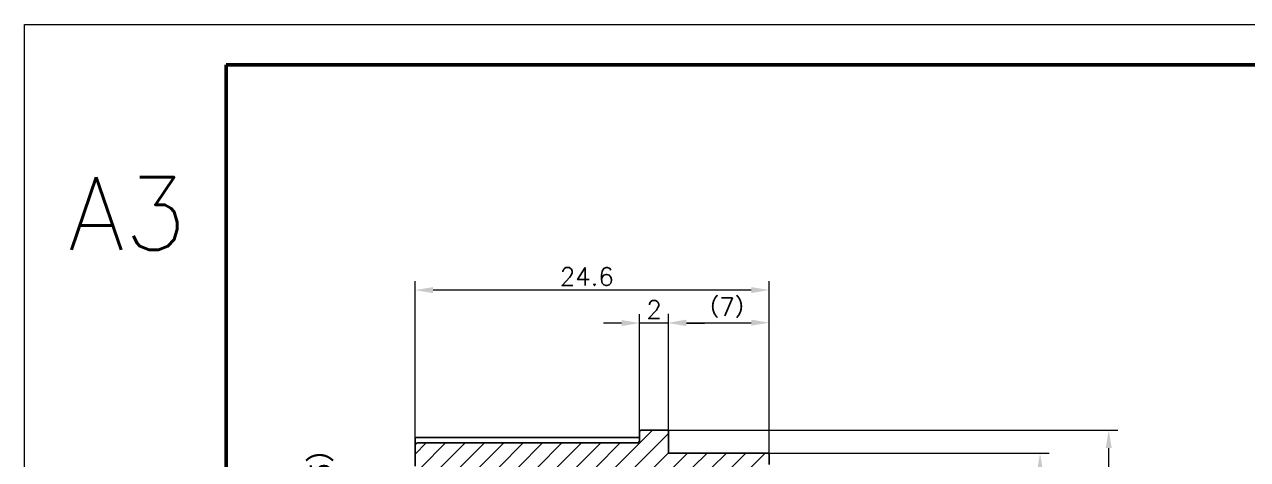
# Model space of a CAD drawing. Header units: millimetres. Extents: x 2517 to 77584, y 486 to 45347.
# Drawn here: x 3230.6 to 3315.6, y 713.6 to 743.8 of the extents above; entities that cross this region are included whole.
import ezdxf

# ---------------------------------------------------------------- set-up
doc = ezdxf.new("R2010")
doc.units = ezdxf.units.MM
for name, color, linetype, lineweight in [('填充', 3, 'Continuous', 9), ('实线', 7, 'Continuous', 25), ('尺寸标注', 2, 'Continuous', 9), ('引导线', 6, 'Continuous', 9), ('粗实线', 9, 'Continuous', 50)]:
    doc.layers.add(name, color=color, linetype=linetype, lineweight=lineweight)
doc.styles.add('st', font='txt.shx')
doc.styles.get("Standard").update_dxf_attribs({"font": 'simfang.ttf'})
doc.dimstyles.new('st', dxfattribs={"dimscale": 0.5, "dimtxt": 2.5, "dimasz": 2.5, "dimexe": 1.25, "dimexo": 0, "dimtad": 1, "dimtoh": 1, "dimdsep": 46, "dimtxsty": 'st', "dimcen": 0, "dimclrd": 256, "dimclre": 256, "dimclrt": 3, "dimadec": 3, "dimazin": 2, "dimtfac": 1, "dimtmove": 0, "dimatfit": 1, "dimfxl": 1, "dimlwd": -1, "dimlwe": -1, "dimarcsym": 0})

# ---------------------------------------------------------------- blocks, each defined once
blk = doc.blocks.new('*D166')
at = {"layer": 'Defpoints', "color": 0, "ltscale": 0.1, "transparency": 16777216}
for p in [(3282.28, 714.034), (3301.192, 714.034), (3282.28, 670.034)]:
    blk.add_point(p, dxfattribs=at)
at = {"layer": '尺寸标注', "ltscale": 0.1, "transparency": 16777216}
for p, q in [((3282.28, 714.034), (3301.817, 714.034)), ((3301.192, 671.284), (3301.192, 712.784)), ((3282.28, 670.034), (3301.817, 670.034))]:
    blk.add_line(p, q, dxfattribs=at)
for points in [[(3300.983, 712.784), (3301.4, 712.784), (3301.192, 714.034)], [(3300.983, 671.284), (3301.4, 671.284), (3301.192, 670.034)]]:
    blk.add_solid(points, dxfattribs=at)
at = {"layer": '尺寸标注', "color": 3, "ltscale": 0.1, "transparency": 16777216, "insert": (3299.844, 678.78), "char_height": 1.25, "attachment_point": 5, "rotation": 90, "style": 'st'}
blk.add_mtext('%%c44{}{\\H0.71x;\\C3;\\S-0.02^ -0.05;}', dxfattribs=at)
blk = doc.blocks.new('*D167')
at = {"layer": 'Defpoints', "color": 0, "ltscale": 0.1, "transparency": 16777216}
for p in [(3275.28, 715.634), (3305.964, 715.634), (3275.28, 668.434)]:
    blk.add_point(p, dxfattribs=at)
at = {"layer": '尺寸标注', "ltscale": 0.1, "transparency": 16777216}
for p, q in [((3275.28, 715.634), (3306.589, 715.634)), ((3305.964, 669.684), (3305.964, 714.384)), ((3275.28, 668.434), (3306.589, 668.434))]:
    blk.add_line(p, q, dxfattribs=at)
for points in [[(3305.756, 714.384), (3306.172, 714.384), (3305.964, 715.634)], [(3305.756, 669.684), (3306.172, 669.684), (3305.964, 668.434)]]:
    blk.add_solid(points, dxfattribs=at)
at = {"layer": '尺寸标注', "color": 3, "ltscale": 0.1, "transparency": 16777216, "insert": (3305.026, 690.345), "char_height": 1.25, "attachment_point": 5, "rotation": 90, "style": 'st'}
blk.add_mtext('%%c47.2', dxfattribs=at)
blk = doc.blocks.new('*D170')
at = {"layer": 'Defpoints', "color": 0, "ltscale": 0.1, "transparency": 16777216}
for p in [(3282.38, 723.091), (3275.38, 715.534), (3282.38, 713.934)]:
    blk.add_point(p, dxfattribs=at)
at = {"layer": '尺寸标注', "ltscale": 0.1, "transparency": 16777216}
for p, q in [((3275.38, 715.534), (3275.38, 723.716)), ((3276.63, 723.091), (3281.13, 723.091)), ((3282.38, 713.934), (3282.38, 723.716))]:
    blk.add_line(p, q, dxfattribs=at)
for points in [[(3276.63, 723.3), (3276.63, 722.883), (3275.38, 723.091)], [(3281.13, 723.3), (3281.13, 722.883), (3282.38, 723.091)]]:
    blk.add_solid(points, dxfattribs=at)
at = {"layer": '尺寸标注', "color": 3, "ltscale": 0.1, "transparency": 16777216, "insert": (3279.449, 724.119), "char_height": 1.25, "attachment_point": 5, "style": 'st'}
blk.add_mtext('（7）', dxfattribs=at)
blk = doc.blocks.new('*D171')
at = {"layer": 'Defpoints', "color": 0, "ltscale": 0.1, "transparency": 16777216}
for p in [(3273.38, 723.063), (3273.38, 715.534), (3275.38, 715.534)]:
    blk.add_point(p, dxfattribs=at)
at = {"layer": '尺寸标注', "ltscale": 0.1, "transparency": 16777216}
for p, q in [((3272.13, 723.063), (3270.88, 723.063)), ((3273.38, 715.534), (3273.38, 723.688)), ((3275.38, 723.063), (3273.38, 723.063)), ((3275.38, 715.534), (3275.38, 723.688)), ((3276.63, 723.063), (3277.88, 723.063))]:
    blk.add_line(p, q, dxfattribs=at)
for points in [[(3272.13, 723.272), (3272.13, 722.855), (3273.38, 723.063)], [(3276.63, 723.272), (3276.63, 722.855), (3275.38, 723.063)]]:
    blk.add_solid(points, dxfattribs=at)
at = {"layer": '尺寸标注', "color": 3, "ltscale": 0.1, "transparency": 16777216, "insert": (3274.38, 724.001), "char_height": 1.25, "attachment_point": 5, "style": 'st'}
blk.add_mtext('2', dxfattribs=at)
blk = doc.blocks.new('*D172')
at = {"layer": 'Defpoints', "color": 0, "ltscale": 0.1, "transparency": 16777216}
for p in [(3257.78, 725.354), (3257.78, 715.007), (3282.38, 713.934)]:
    blk.add_point(p, dxfattribs=at)
at = {"layer": '尺寸标注', "ltscale": 0.1, "transparency": 16777216}
for p, q in [((3257.78, 715.007), (3257.78, 725.979)), ((3282.38, 713.934), (3282.38, 725.979)), ((3281.13, 725.354), (3259.03, 725.354))]:
    blk.add_line(p, q, dxfattribs=at)
for points in [[(3259.03, 725.562), (3259.03, 725.146), (3257.78, 725.354)], [(3281.13, 725.562), (3281.13, 725.146), (3282.38, 725.354)]]:
    blk.add_solid(points, dxfattribs=at)
at = {"layer": '尺寸标注', "color": 3, "ltscale": 0.1, "transparency": 16777216, "insert": (3269.709, 726.292), "char_height": 1.25, "attachment_point": 5, "style": 'st'}
blk.add_mtext('24.6', dxfattribs=at)

msp = doc.modelspace()

# ---------------------------------------------------------------- hatches: boundary and pattern name
at = {"layer": '填充'}
h = msp.add_hatch(dxfattribs=at)
h.set_pattern_fill('ANSI31', color=256, scale=0.3, style=0)
h.set_pattern_definition([(45, (-22.5653, -353.2025), (-0.6735192, 0.6735192), [])])
edge = h.paths.add_edge_path()
edge.add_spline(control_points=[(3279.24, 712.8329), (3279.2399, 712.8542), (3279.2436, 712.8757), (3279.2506, 712.8957), (3279.2577, 712.9157), (3279.2682, 712.9348), (3279.2813, 712.9515), (3279.2947, 712.9687), (3279.3112, 712.9838), (3279.3293, 712.996), (3279.3487, 713.009), (3279.3704, 713.0189), (3279.3928, 713.0252), (3279.413, 713.0309), (3279.4342, 713.0338), (3279.4552, 713.0338)], knot_values=[0, 0, 0, 0, 0.0000637, 0.0000637, 0.0000637, 0.0001272, 0.0001272, 0.0001272, 0.0001927, 0.0001927, 0.0001927, 0.0002625, 0.0002625, 0.0002625, 0.0003253, 0.0003253, 0.0003253, 0.0003253], weights=[1, 1, 1, 1, 1, 1, 1, 1, 1, 1, 1, 1, 1, 1, 1, 1], degree=3, periodic=0)
edge.add_line((3279.4552, 713.0338), (3282.1801, 713.0338))
edge.add_arc((3282.1801, 713.2338), 0.2, 270, 360)
edge.add_line((3282.3801, 713.2338), (3282.3801, 713.9338))
edge.add_arc((3282.2801, 713.9338), 0.1, 360, 450)
edge.add_line((3282.2801, 714.0338), (3275.3801, 714.0338))
edge.add_line((3275.3801, 714.0338), (3275.3801, 715.5338))
edge.add_arc((3275.2801, 715.5338), 0.1, 0, 90)
edge.add_line((3275.2801, 715.6338), (3273.4801, 715.6338))
edge.add_arc((3273.4801, 715.5338), 0.1, 90, 180)
edge.add_line((3273.3801, 715.5338), (3273.3801, 714.9338))
edge.add_arc((3273.1801, 714.9338), 0.2, -90, 0, ccw=False)
edge.add_line((3273.1801, 714.7338), (3257.9801, 714.7338))
edge.add_arc((3257.9801, 714.5338), 0.2, 90.000042, 179.999835)
edge.add_line((3257.7801, 714.5338), (3257.7801, 713.1338))
edge.add_arc((3257.8801, 713.1338), 0.1, 180.000078, 269.999915)
edge.add_line((3257.8801, 713.0338), (3278.2621, 713.0338))
edge.add_spline(control_points=[(3278.2621, 713.0338), (3278.2876, 713.0338), (3278.3135, 713.0295), (3278.3375, 713.0211), (3278.3617, 713.0127), (3278.3847, 713), (3278.4044, 712.9838), (3278.4234, 712.9682), (3278.4399, 712.949), (3278.4521, 712.9277), (3278.4634, 712.9079), (3278.4713, 712.8857), (3278.475, 712.8632), (3278.4766, 712.8532), (3278.4773, 712.843), (3278.4773, 712.8329)], knot_values=[0, 0, 0, 0, 0.0000765, 0.0000765, 0.0000765, 0.0001532, 0.0001532, 0.0001532, 0.0002269, 0.0002269, 0.0002269, 0.0002953, 0.0002953, 0.0002953, 0.0003253, 0.0003253, 0.0003253, 0.0003253], weights=[1, 1, 1, 1, 1, 1, 1, 1, 1, 1, 1, 1, 1, 1, 1, 1], degree=3, periodic=0)
edge.add_spline(control_points=[(3278.4773, 712.8329), (3278.473, 711.8594), (3278.4686, 710.886), (3278.464, 709.9125), (3278.4604, 709.141), (3278.4567, 708.3695), (3278.4528, 707.598)], knot_values=[0.0000613, 0.0000613, 0.0000613, 0.0000613, 0.0029817, 0.0029817, 0.0029817, 0.0052963, 0.0052963, 0.0052963, 0.0052963], weights=[1, 1, 1, 1, 1, 1, 1], degree=3, periodic=0)
edge.add_line((3278.4528, 707.598), (3280.6801, 707.598))
edge.add_line((3280.6801, 707.598), (3280.6801, 706.764))
edge.add_line((3280.6801, 706.764), (3275.3801, 706.764))
edge.add_line((3275.3801, 706.764), (3275.3801, 705.5114))
edge.add_line((3275.3801, 705.5114), (3279.788, 705.5114))
edge.add_arc((3279.8801, 705.3338), 0.2, 117.420164, 180)
edge.add_line((3279.6801, 705.3338), (3279.6801, 704.5338))
edge.add_line((3279.6801, 704.5338), (3280.4801, 704.5338))
edge.add_arc((3280.4801, 704.3338), 0.2, 0, 90, ccw=False)
edge.add_line((3280.6801, 704.3338), (3280.6801, 701.5338))
edge.add_line((3280.6801, 701.5338), (3279.6801, 701.5338))
edge.add_line((3279.6801, 701.5338), (3279.6801, 700.5338))
edge.add_line((3279.6801, 700.5338), (3280.6801, 700.5338))
edge.add_line((3280.6801, 700.5338), (3280.6801, 698.0338))
edge.add_line((3280.6801, 698.0338), (3275.9801, 698.0338))
edge.add_line((3275.9801, 698.0338), (3275.9801, 696.3934))
edge.add_line((3275.9801, 696.3934), (3276.6462, 696.0088))
edge.add_line((3276.6462, 696.0088), (3280.6801, 696.0088))
edge.add_line((3280.6801, 696.0088), (3280.6801, 695.2838))
edge.add_arc((3280.8801, 695.2838), 0.2, 180, 270)
edge.add_line((3280.8801, 695.0838), (3282.1801, 695.0838))
edge.add_arc((3282.1801, 695.2838), 0.2, 270, 360)
edge.add_line((3282.3801, 695.2838), (3282.3801, 708.3338))
edge.add_arc((3282.1801, 708.3338), 0.2, 360, 450)
edge.add_line((3282.1801, 708.5338), (3279.2579, 708.5338))
edge.add_line((3279.2579, 708.5338), (3279.24, 712.8329))

# ---------------------------------------------------------------- linework, layer by layer
at = {"layer": '实线'}
for p, q in [((3273.3801, 714.9338), (3273.3801, 715.5338)), ((3275.2801, 715.6338), (3273.4801, 715.6338)), ((3275.3801, 714.0338), (3275.3801, 715.5338)), ((3257.7801, 714.5338), (3257.7801, 715.0068)), ((3257.7801, 714.5338), (3257.7801, 713.1338)), ((3257.7819, 715.015), (3257.7818, 715.0069)), ((3273.3801, 715.1116), (3257.8856, 715.1116)), ((3273.1801, 714.7338), (3257.9801, 714.7338)), ((3282.2801, 714.0338), (3275.3801, 714.0338)), ((3282.3801, 713.2338), (3282.3801, 713.9338))]:
    msp.add_line(p, q, dxfattribs=at)
for centre, radius, start, end in [((3273.4801, 715.5338), 0.1, 90, 180), ((3275.2801, 715.5338), 0.1, 0, 90), ((3257.9801, 714.5338), 0.2, 90, 180), ((3257.8763, 715.012), 0.0948, 150.382125, 179.236478), ((3273.1801, 714.9338), 0.2, 270, 0), ((3282.2801, 713.9338), 0.1, 0, 90)]:
    msp.add_arc(centre, radius, start, end, dxfattribs=at)
msp.add_ellipse((3257.9801, 714.9116), major_axis=(-0.0964, 0.1996), ratio=0.132514, start_param=6.2192442, end_param=6.4309112, dxfattribs=at)
msp.add_open_spline([(3257.7801, 715.0068), (3257.7801, 715.009), (3257.7806, 715.0111), (3257.7816, 715.0133)], degree=3, dxfattribs=at)
msp.add_open_spline([(3257.8883, 715.1103), (3257.88, 715.1105), (3257.8596, 715.1109), (3257.8276, 715.097), (3257.8052, 715.077), (3257.7962, 715.0624), (3257.794, 715.0589)], degree=3, knots=[0, 0, 0, 0, 0.22429297, 0.55035474, 0.88884781, 1, 1, 1, 1], dxfattribs=at)
at = {"layer": '引导线'}
for p, q in [((3230.6462, 743.8073), (3465.865, 743.8073)), ((3230.6462, 577.474), (3230.6462, 743.8073))]:
    msp.add_line(p, q, dxfattribs=at)
at = {"layer": '粗实线'}
for p, q in [((3244.6473, 580.2742), (3244.6473, 741.0071)), ((3244.6473, 741.0071), (3463.0648, 741.0071))]:
    msp.add_line(p, q, dxfattribs=at)

# ---------------------------------------------------------------- texts
at = {"layer": '实线', "ltscale": 0.2, "insert": (3233.6938, 733.1977), "char_height": 5.0404, "width": 14.00112, "attachment_point": 1, "style": 'st'}
msp.add_mtext('A3', dxfattribs=at)
at = {"layer": '实线', "insert": (3251.2683, 701.0795), "char_height": 1.5, "width": 36.804944, "attachment_point": 5, "rotation": 90}
msp.add_mtext('（与后端盖配合间隙小于0.05）', dxfattribs=at)

# ---------------------------------------------------------------- dimensions: what is measured, and where the dimension line sits
at = {"layer": '尺寸标注', "ltscale": 0.1}
for base, p1, p2, picture, middle in [((3257.7801, 725.3541), (3282.3801, 713.9338), (3257.7801, 715.0068), '*D172', (3269.7085, 725.3541)), ((3273.3801, 723.0634), (3275.3801, 715.5338), (3273.3801, 715.5338), '*D171', (3274.3801, 723.0634))]:
    dim = msp.add_linear_dim(base=base, p1=p1, p2=p2, dimstyle='st', dxfattribs=at)
    dim.commit()
    dim.dimension.update_dxf_attribs({"geometry": picture, "text_midpoint": middle, "dimtype": 160})
dim = msp.add_linear_dim(base=(3282.3801, 723.0912), p1=(3275.3801, 715.5338), p2=(3282.3801, 713.9338), text='（<>）', dimstyle='st', dxfattribs=at)
dim.commit()
dim.dimension.update_dxf_attribs({"geometry": '*D170', "text_midpoint": (3279.4492, 723.0912), "dimtype": 160})
dim = msp.add_linear_dim(base=(3305.9639, 715.6338), p1=(3275.2801, 668.4338), p2=(3275.2801, 715.6338), angle=90, text='%%c<>', dimstyle='st', dxfattribs=at)
dim.commit()
dim.dimension.update_dxf_attribs({"geometry": '*D167', "text_midpoint": (3305.9639, 690.3448), "dimtype": 160})
dim = msp.add_linear_dim(base=(3301.1915, 714.0338), p1=(3282.2801, 670.0338), p2=(3282.2801, 714.0338), angle=90, text='%%c<>{}{\\H0.71x;\\C3;\\S-0.02^ -0.05;}', dimstyle='st', override={"dimtp": -0.02, "dimtm": 0.05, "dimtdec": 2, "dimtzin": 8}, dxfattribs=at)
dim.commit()
dim.dimension.update_dxf_attribs({"geometry": '*D166', "text_midpoint": (3301.1915, 678.7798), "dimtype": 160})

doc.saveas('drawing.dxf')
